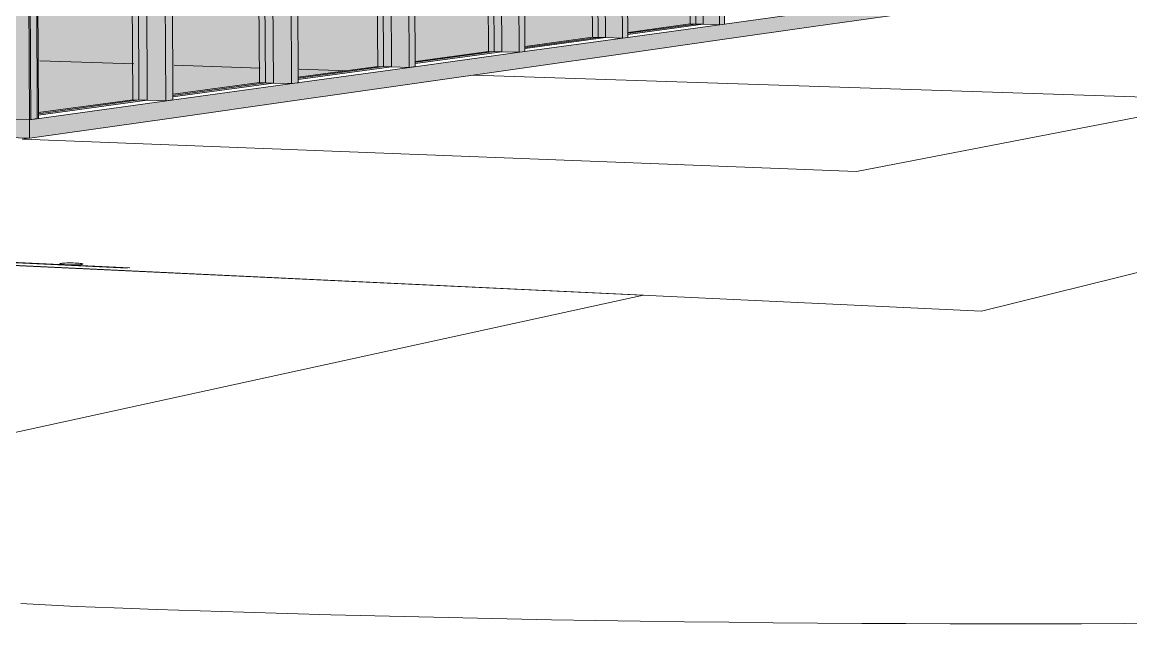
# Model space of a CAD drawing. Header units: inches. Extents: x 30764 to 30770, y -4780 to 4478.
# Drawn here: x 30764.3226 to 30764.4908, y -165.1722 to -165.081 of the extents above; entities that cross this region are included whole.
import ezdxf

# ---------------------------------------------------------------- set-up
doc = ezdxf.new("R2010")
doc.units = ezdxf.units.IN
doc.header["$MEASUREMENT"] = 0
for name, color, linetype, lineweight in [('A-DETL', 90, 'Continuous', 9), ('A-FLOR-OTLN', 90, 'Continuous', 9), ('A-GLAZ-CURT', 52, 'Continuous', 9), ('A-GLAZ-CWMG', 51, 'Continuous', 9), ('C-BLDG-PADS', 91, 'Continuous', 9), ('C-TOPO', 7, 'Continuous', 9), ('Conc', 7, 'Continuous', 9), ('EOP-PR', 4, 'Continuous', 9)]:
    doc.layers.add(name, color=color, linetype=linetype, lineweight=lineweight)

msp = doc.modelspace()

# ---------------------------------------------------------------- hatches: boundary and pattern name
at = {"layer": 'A-GLAZ-CURT', "lineweight": 5, "transparency": 33554458}
for points in [[(30764.32507, -165.09508), (30764.34155, -165.09283), (30764.34102, -164.96551), (30764.32458, -164.96405), (30764.32506, -165.09281)], [(30764.34547, -165.09229), (30764.36071, -165.09021), (30764.36013, -164.96721), (30764.34493, -164.96586), (30764.34546, -165.09019)], [(30764.36448, -165.08969), (30764.37861, -165.08776), (30764.37799, -164.9688), (30764.36389, -164.96755), (30764.36447, -165.08775)], [(30764.38225, -165.08726), (30764.39537, -165.08547), (30764.39469, -164.97029), (30764.38162, -164.96912), (30764.38224, -165.08546)], [(30764.39889, -165.08499), (30764.4111, -165.08332), (30764.41041, -164.97168), (30764.39822, -164.9706), (30764.39888, -165.08331)], [(30764.4145, -165.08286), (30764.42589, -165.0813), (30764.42518, -164.973), (30764.41381, -164.97198), (30764.41449, -165.08129)]]:
    msp.add_hatch(color=256, dxfattribs=at).paths.add_polyline_path(points, flags=0)
at = {"layer": 'A-GLAZ-CWMG', "lineweight": 5}
for points in [[(30764.3237, -165.09577), (30764.32321, -164.9622), (30764.31809, -164.96233), (30764.31856, -165.09558), (30764.32354, -165.09577)], [(30764.3237, -165.09577), (30764.32487, -165.09561), (30764.32438, -164.96231), (30764.32321, -164.9622), (30764.32364, -165.07842)], [(30764.32389, -165.09575), (30764.32506, -165.09559), (30764.32457, -164.96373), (30764.3234, -164.96362), (30764.32382, -165.07842)], [(30764.34155, -165.09283), (30764.34102, -164.96551), (30764.33884, -164.96556), (30764.33936, -165.09275)], [(30764.34437, -165.09293), (30764.34382, -164.96545), (30764.34102, -164.96551), (30764.34155, -165.09283), (30764.34421, -165.09292)], [(30764.34437, -165.09293), (30764.34546, -165.09278), (30764.34491, -164.96555), (30764.34382, -164.96545), (30764.34431, -165.07847)], [(30764.36071, -165.09021), (30764.36013, -164.96721), (30764.358, -164.96726), (30764.35858, -165.09014)], [(30764.36345, -165.0903), (30764.36286, -164.96715), (30764.36013, -164.96721), (30764.36071, -165.09021), (30764.3633, -165.0903)], [(30764.36345, -165.0903), (30764.36447, -165.09016), (30764.36388, -164.96724), (30764.36286, -164.96715), (30764.3634, -165.07852)], [(30764.37861, -165.08776), (30764.37799, -164.9688), (30764.37592, -164.96884), (30764.37653, -165.08769)], [(30764.38129, -165.08785), (30764.38065, -164.96874), (30764.37799, -164.9688), (30764.37861, -165.08776), (30764.38114, -165.08784)], [(30764.38129, -165.08785), (30764.38224, -165.08772), (30764.3816, -164.96883), (30764.38065, -164.96874), (30764.38124, -165.07856)], [(30764.39537, -165.08547), (30764.39469, -164.97029), (30764.39269, -164.97033), (30764.39334, -165.08541)], [(30764.39798, -165.08555), (30764.39732, -164.97023), (30764.39471, -164.97029), (30764.39537, -165.08547), (30764.39784, -165.08555)], [(30764.39798, -165.08555), (30764.39888, -165.08543), (30764.39821, -164.97031), (30764.39732, -164.97023), (30764.39794, -165.07861)], [(30764.4111, -165.08332), (30764.41041, -164.97168), (30764.40844, -164.97172), (30764.40912, -165.08326)], [(30764.41365, -165.0834), (30764.41295, -164.97163), (30764.41041, -164.97168), (30764.4111, -165.08332), (30764.41351, -165.08339)], [(30764.41365, -165.0834), (30764.41449, -165.08328), (30764.41379, -164.97171), (30764.41295, -164.97163), (30764.41362, -165.07865)], [(30764.42589, -165.0813), (30764.42518, -164.973), (30764.42325, -164.97303), (30764.42396, -165.08124)], [(30764.42838, -165.08137), (30764.42766, -164.97295), (30764.42518, -164.973), (30764.42589, -165.0813), (30764.42824, -165.08137)], [(30764.42838, -165.08137), (30764.42917, -165.08126), (30764.42844, -164.97302), (30764.42766, -164.97295), (30764.42836, -165.07868)], [(30764.44264, -165.08166), (30764.45571, -165.0798), (30764.45569, -165.07761), (30764.44262, -165.07941)], [(30764.42879, -165.08363), (30764.44264, -165.08166), (30764.44262, -165.07941), (30764.42877, -165.08132)], [(30764.41408, -165.08572), (30764.42879, -165.08363), (30764.42877, -165.08132), (30764.41407, -165.08334)], [(30764.39844, -165.08795), (30764.41408, -165.08572), (30764.41407, -165.08334), (30764.39843, -165.08549)], [(30764.38178, -165.09032), (30764.39844, -165.08795), (30764.39843, -165.08549), (30764.38176, -165.08778)], [(30764.36398, -165.09286), (30764.38178, -165.09032), (30764.38176, -165.08778), (30764.36396, -165.09023)], [(30764.34492, -165.09557), (30764.36398, -165.09286), (30764.36396, -165.09023), (30764.34491, -165.09285)], [(30764.32448, -165.09849), (30764.34492, -165.09557), (30764.34491, -165.09285), (30764.32447, -165.09567)], [(30764.32371, -165.09859), (30764.32448, -165.09849), (30764.32447, -165.09567), (30764.3237, -165.09577)]]:
    msp.add_hatch(color=256, dxfattribs=at).paths.add_polyline_path(points, flags=0)
at = {"layer": 'A-GLAZ-CWMG'}
msp.add_hatch(color=256, dxfattribs=at).paths.add_polyline_path([(30764.32371, -165.09859), (30764.3237, -165.09577), (30764.31856, -165.09558), (30764.31857, -165.0984), (30764.32355, -165.09859)], flags=0)

# ---------------------------------------------------------------- linework, layer by layer
at = {"layer": 'A-DETL'}
for p, q in [((30764.33954, -165.0873), (30764.32528, -165.08684)), ((30764.3587, -165.08794), (30764.34564, -165.08751)), ((30764.37198, -165.08837), (30764.3646, -165.08813)), ((30764.74925, -165.1008), (30764.39106, -165.089)), ((30764.33859, -165.11829), (30764.3195, -165.11738)), ((30764.31986, -165.11732), (30764.33894, -165.11822))]:
    msp.add_line(p, q, dxfattribs=at)
msp.add_polyline3d([(30764.32848, -165.11757, 0), (30764.32838, -165.11759, 0), (30764.32833, -165.11762, 0), (30764.32835, -165.11765, 0), (30764.32842, -165.11767, 0), (30764.32854, -165.1177, 0), (30764.32872, -165.11772, 0), (30764.32895, -165.11774, 0), (30764.32921, -165.11776, 0), (30764.32951, -165.11778, 0), (30764.32982, -165.11779, 0), (30764.33014, -165.11779, 0), (30764.33046, -165.11779, 0), (30764.33077, -165.11778, 0), (30764.33105, -165.11777, 0), (30764.3313, -165.11776, 0), (30764.3315, -165.11774, 0), (30764.33166, -165.11772, 0), (30764.33177, -165.11769, 0), (30764.33181, -165.11767, 0), (30764.3318, -165.11764, 0), (30764.33173, -165.11761, 0), (30764.3316, -165.11759, 0), (30764.33142, -165.11756, 0), (30764.33119, -165.11754, 0), (30764.33093, -165.11752, 0), (30764.33064, -165.11751, 0), (30764.33032, -165.1175, 0), (30764.33, -165.1175, 0), (30764.32969, -165.1175, 0), (30764.32938, -165.1175, 0), (30764.3291, -165.11751, 0), (30764.32885, -165.11753, 0), (30764.32864, -165.11755, 0), (30764.32848, -165.11757, 0)], dxfattribs=at)
at = {"layer": 'A-FLOR-OTLN'}
msp.add_line((30764.22685, -165.11339), (30764.41688, -165.1224), dxfattribs=at)
at = {"layer": 'A-GLAZ-CURT'}
for p, q in [((30764.33977, -164.96554), (30764.3403, -165.09278)), ((30764.34155, -165.09283), (30764.34102, -164.96551)), ((30764.35891, -164.96724), (30764.35949, -165.09017)), ((30764.36071, -165.09021), (30764.36013, -164.96721)), ((30764.3768, -164.96882), (30764.37742, -165.08772)), ((30764.37861, -165.08776), (30764.37799, -164.9688)), ((30764.39356, -164.97031), (30764.39421, -165.08543)), ((30764.39537, -165.08547), (30764.39471, -164.97029)), ((30764.40929, -164.9717), (30764.40997, -165.08329)), ((30764.4111, -165.08332), (30764.41041, -164.97168)), ((30764.42407, -164.97302), (30764.42478, -165.08127)), ((30764.42589, -165.0813), (30764.42518, -164.973)), ((30764.4145, -165.08286), (30764.42589, -165.0813)), ((30764.42478, -165.08127), (30764.41451, -165.08267)), ((30764.42478, -165.08127), (30764.42589, -165.0813)), ((30764.40997, -165.08329), (30764.39889, -165.0848)), ((30764.39889, -165.08499), (30764.4111, -165.08332)), ((30764.40997, -165.08329), (30764.4111, -165.08332)), ((30764.38225, -165.08726), (30764.39537, -165.08547)), ((30764.39421, -165.08543), (30764.38226, -165.08706)), ((30764.39421, -165.08543), (30764.39537, -165.08547)), ((30764.36448, -165.08969), (30764.37861, -165.08776)), ((30764.37742, -165.08772), (30764.36449, -165.08949)), ((30764.37742, -165.08772), (30764.37861, -165.08776)), ((30764.35949, -165.09017), (30764.34547, -165.09208)), ((30764.34547, -165.09229), (30764.36071, -165.09021)), ((30764.35949, -165.09017), (30764.36071, -165.09021)), ((30764.3403, -165.09278), (30764.32507, -165.09486)), ((30764.32507, -165.09508), (30764.34155, -165.09283)), ((30764.3403, -165.09278), (30764.34155, -165.09283))]:
    msp.add_line(p, q, dxfattribs=at)
at = {"layer": 'A-GLAZ-CWMG'}
for p, q in [((30764.32321, -164.9622), (30764.3237, -165.09577)), ((30764.32438, -164.96231), (30764.32487, -165.09561)), ((30764.3234, -164.96362), (30764.32389, -165.09575)), ((30764.32457, -164.96373), (30764.32506, -165.09559)), ((30764.33936, -165.09275), (30764.33884, -164.96556)), ((30764.34382, -164.96545), (30764.34437, -165.09293)), ((30764.34491, -164.96555), (30764.34546, -165.09278)), ((30764.35858, -165.09014), (30764.358, -164.96726)), ((30764.36286, -164.96715), (30764.36345, -165.0903)), ((30764.36388, -164.96724), (30764.36447, -165.09016)), ((30764.37653, -165.08769), (30764.37592, -164.96884)), ((30764.38065, -164.96874), (30764.38129, -165.08785)), ((30764.3816, -164.96883), (30764.38224, -165.08772)), ((30764.39334, -165.08541), (30764.39269, -164.97033)), ((30764.39732, -164.97023), (30764.39798, -165.08555)), ((30764.39821, -164.97031), (30764.39888, -165.08543)), ((30764.40912, -165.08326), (30764.40844, -164.97172)), ((30764.41295, -164.97163), (30764.41365, -165.0834)), ((30764.41379, -164.97171), (30764.41449, -165.08328)), ((30764.42396, -165.08124), (30764.42325, -164.97303)), ((30764.42766, -164.97295), (30764.42838, -165.08137)), ((30764.42844, -164.97302), (30764.42917, -165.08126)), ((30764.42877, -165.08132), (30764.44262, -165.07941)), ((30764.44264, -165.08166), (30764.45571, -165.0798)), ((30764.41407, -165.08334), (30764.42877, -165.08132)), ((30764.41451, -165.08253), (30764.42396, -165.08124)), ((30764.42589, -165.0813), (30764.42396, -165.08124)), ((30764.42838, -165.08137), (30764.42589, -165.0813)), ((30764.42917, -165.08126), (30764.42838, -165.08137)), ((30764.42879, -165.08363), (30764.44264, -165.08166)), ((30764.39843, -165.08549), (30764.41407, -165.08334)), ((30764.3989, -165.08465), (30764.40912, -165.08326)), ((30764.4111, -165.08332), (30764.40912, -165.08326)), ((30764.41365, -165.0834), (30764.4111, -165.08332)), ((30764.41449, -165.08328), (30764.41365, -165.0834)), ((30764.41408, -165.08572), (30764.42879, -165.08363)), ((30764.38176, -165.08778), (30764.39843, -165.08549)), ((30764.38226, -165.08692), (30764.39334, -165.08541)), ((30764.39537, -165.08547), (30764.39334, -165.08541)), ((30764.39798, -165.08555), (30764.39537, -165.08547)), ((30764.39888, -165.08543), (30764.39798, -165.08555)), ((30764.39844, -165.08795), (30764.41408, -165.08572)), ((30764.36396, -165.09023), (30764.38176, -165.08778)), ((30764.36449, -165.08933), (30764.37653, -165.08769)), ((30764.37861, -165.08776), (30764.37653, -165.08769)), ((30764.38129, -165.08785), (30764.37861, -165.08776)), ((30764.38224, -165.08772), (30764.38129, -165.08785)), ((30764.38178, -165.09032), (30764.39844, -165.08795)), ((30764.34491, -165.09285), (30764.36396, -165.09023)), ((30764.34548, -165.09192), (30764.35858, -165.09014)), ((30764.36071, -165.09021), (30764.35858, -165.09014)), ((30764.36345, -165.0903), (30764.36071, -165.09021)), ((30764.36447, -165.09016), (30764.36345, -165.0903)), ((30764.36398, -165.09286), (30764.38178, -165.09032)), ((30764.32447, -165.09567), (30764.34491, -165.09285)), ((30764.32507, -165.0947), (30764.33936, -165.09275)), ((30764.34155, -165.09283), (30764.33936, -165.09275)), ((30764.34437, -165.09293), (30764.34155, -165.09283)), ((30764.34546, -165.09278), (30764.34437, -165.09293)), ((30764.34492, -165.09557), (30764.36398, -165.09286)), ((30764.3237, -165.09577), (30764.31856, -165.09558)), ((30764.3237, -165.09577), (30764.31856, -165.09558)), ((30764.32487, -165.09561), (30764.3237, -165.09577)), ((30764.3237, -165.09577), (30764.32447, -165.09567)), ((30764.32371, -165.09859), (30764.3237, -165.09577)), ((30764.32506, -165.09559), (30764.32389, -165.09575)), ((30764.32448, -165.09849), (30764.34492, -165.09557)), ((30764.31857, -165.0984), (30764.32355, -165.09859)), ((30764.32355, -165.09859), (30764.32371, -165.09859)), ((30764.32371, -165.09859), (30764.32448, -165.09849))]:
    msp.add_line(p, q, dxfattribs=at)
at = {"layer": 'C-BLDG-PADS'}
msp.add_line((30764.3226, -165.09872), (30764.32355, -165.09859), dxfattribs=at)
at = {"layer": 'C-TOPO'}
msp.add_line((30764.3226, -165.09872), (30764.32355, -165.09859), dxfattribs=at)
msp.add_line((30764.3226, -165.09872), (30764.32355, -165.09859), dxfattribs=at)
at = {"layer": 'Conc'}
for p, q in [((30764.75375, -165.0536), (30764.46814, -165.12483)), ((30764.44917, -165.10361), (30764.65067, -165.06481)), ((30764.46814, -165.12483), (30763.63949, -165.08555)), ((30764.32268, -165.09874), (30764.44917, -165.10361))]:
    msp.add_line(p, q, dxfattribs=at)
at = {"layer": 'EOP-PR'}
msp.add_line((30764.2727, -165.15387), (30764.41688, -165.1224), dxfattribs=at)
for points in [[(30764.32237, -165.16915, 0), (30764.32515, -165.16931, 0), (30764.32795, -165.16945, 0), (30764.33079, -165.16958, 0), (30764.33365, -165.1697, 0), (30764.33653, -165.16981, 0)], [(30764.33653, -165.16981, 0), (30764.34305, -165.17003, 0), (30764.34961, -165.17025, 0), (30764.35619, -165.17046, 0), (30764.3628, -165.17066, 0), (30764.36944, -165.17084, 0), (30764.3761, -165.17101, 0), (30764.38277, -165.17118, 0), (30764.38947, -165.17133, 0), (30764.39617, -165.17147, 0), (30764.40289, -165.1716, 0), (30764.40962, -165.17171, 0), (30764.41635, -165.17182, 0), (30764.42308, -165.17191, 0), (30764.42981, -165.17199, 0), (30764.43654, -165.17206, 0), (30764.44326, -165.17212, 0), (30764.44997, -165.17216, 0), (30764.45667, -165.1722, 0), (30764.46336, -165.17222, 0), (30764.47003, -165.17223, 0), (30764.47667, -165.17222, 0), (30764.4833, -165.17221, 0), (30764.48989, -165.17218, 0), (30764.49646, -165.17214, 0)]]:
    msp.add_polyline3d(points, dxfattribs=at)

doc.saveas('drawing.dxf')
